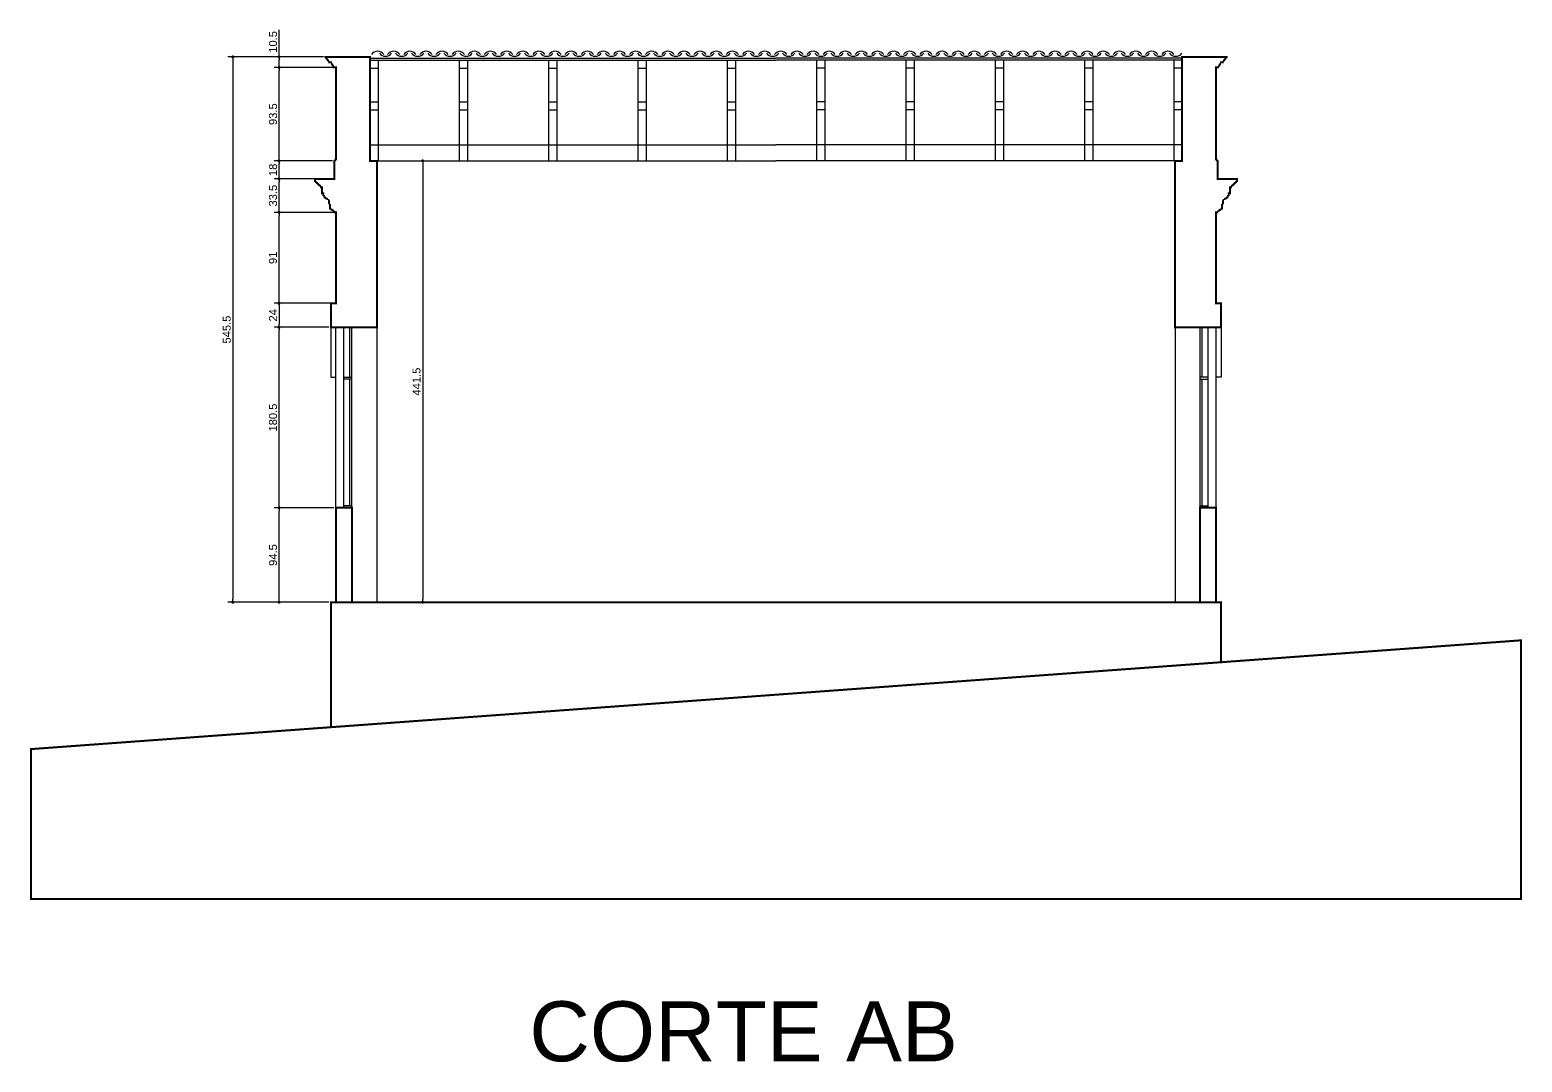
# Model space of a CAD drawing. Extents: x -18233 to -15461, y 2841 to 9385.
# Drawn here: x -18233 to -16741, y 8353 to 9385 of the extents above; entities that cross this region are included whole.
import ezdxf

# ---------------------------------------------------------------- set-up
doc = ezdxf.new("R2010")
doc.units = 0
doc.header["$PDMODE"] = 35
doc.layers.get('0').update_dxf_attribs({"linetype": 'CONTINUOUS'})
doc.layers.get('DEFPOINTS').update_dxf_attribs({"linetype": 'CONTINUOUS'})
for name, color, linetype in [('COTA', 7, 'CONTINUOUS'), ('PAREDE', 7, 'CONTINUOUS'), ('PAREDE_FINA', 7, 'CONTINUOUS')]:
    doc.layers.add(name, color=color, linetype=linetype)
doc.styles.add('TEXTO', font='ARIAL.TTF')
doc.dimstyles.new('COTA', dxfattribs={"dimtxt": 8, "dimasz": 3, "dimexe": 5, "dimexo": 2, "dimgap": 2, "dimtad": 1, "dimdec": 1, "dimdsep": 46, "dimtxsty": 'TEXTO', "dimblk1": 'DOT', "dimblk2": 'DOT', "dimsah": 1, "dimcen": 0, "dimclrd": 256, "dimclre": 256, "dimclrt": 256, "dimadec": 0, "dimazin": 0, "dimtfac": 1, "dimtdec": 4, "dimtmove": 0, "dimatfit": 3, "dimldrblk": 'DOT', "dimfxl": 1, "dimtolj": 1, "dimtzin": 0, "dimarcsym": 0})

# ---------------------------------------------------------------- blocks, each defined once
blk = doc.blocks.new('_DOT')
at = {"color": 0, "linetype": 'ByBlock'}
blk.add_line((-0.5, 0), (-1, 0), dxfattribs=at)
at = {"color": 0, "linetype": 'ByBlock', "const_width": 0.5}
blk.add_lwpolyline([(-0.25, 0, 1), (0.25, 0, 1)], format="xyb", close=True, dxfattribs=at)
blk = doc.blocks.new('*D27')
at = {"layer": 'COTA', "lineweight": -2}
for p, q in [((-17929.3, 8907.4), (-17989.2, 8907.4)), ((-17984.2, 8815.9), (-17984.2, 8904.4)), ((-17934.3, 8812.9), (-17989.2, 8812.9))]:
    blk.add_line(p, q, dxfattribs=at)
at = {"layer": 'DEFPOINTS', "color": 0}
for p in [(-17984.2, 8907.4), (-17927.3, 8907.4), (-17932.3, 8812.9)]:
    blk.add_point(p, dxfattribs=at)
at = {"layer": 'COTA', "lineweight": -2, "xscale": 3, "yscale": 3, "zscale": 3}
for p, rotation in [((-17984.2, 8907.4), 90), ((-17984.2, 8812.9), 270)]:
    blk.add_blockref('_DOT', p, dxfattribs=dict(at, rotation=rotation))
at = {"layer": 'COTA', "insert": (-17990.2, 8860.1), "char_height": 8, "attachment_point": 5, "rotation": 90, "style": 'TEXTO'}
blk.add_mtext('\\A1;94.5', dxfattribs=at)
blk = doc.blocks.new('*D28')
at = {"layer": 'COTA', "lineweight": -2}
for p, q in [((-17934.3, 9087.9), (-17989.2, 9087.9)), ((-17984.2, 8910.4), (-17984.2, 9084.9)), ((-17929.3, 8907.4), (-17989.2, 8907.4))]:
    blk.add_line(p, q, dxfattribs=at)
at = {"layer": 'DEFPOINTS', "color": 0}
for p in [(-17984.2, 9087.9), (-17932.3, 9087.9), (-17927.3, 8907.4)]:
    blk.add_point(p, dxfattribs=at)
at = {"layer": 'COTA', "lineweight": -2, "xscale": 3, "yscale": 3, "zscale": 3}
for p, rotation in [((-17984.2, 9087.9), 90), ((-17984.2, 8907.4), 270)]:
    blk.add_blockref('_DOT', p, dxfattribs=dict(at, rotation=rotation))
at = {"layer": 'COTA', "insert": (-17990.2, 8997.6), "char_height": 8, "attachment_point": 5, "rotation": 90, "style": 'TEXTO'}
blk.add_mtext('\\A1;180.5', dxfattribs=at)
blk = doc.blocks.new('*D29')
at = {"layer": 'COTA', "lineweight": -2}
for p, q in [((-17934.3, 9111.9), (-17989.2, 9111.9)), ((-17984.2, 9108.9), (-17984.2, 9090.9)), ((-17934.3, 9087.9), (-17989.2, 9087.9))]:
    blk.add_line(p, q, dxfattribs=at)
at = {"layer": 'DEFPOINTS', "color": 0}
for p in [(-17932.3, 9111.9), (-17984.2, 9087.9), (-17932.3, 9087.9)]:
    blk.add_point(p, dxfattribs=at)
at = {"layer": 'COTA', "lineweight": -2, "xscale": 3, "yscale": 3, "zscale": 3}
for p, rotation in [((-17984.2, 9111.9), 90), ((-17984.2, 9087.9), 270)]:
    blk.add_blockref('_DOT', p, dxfattribs=dict(at, rotation=rotation))
at = {"layer": 'COTA', "insert": (-17990.2, 9099.9), "char_height": 8, "attachment_point": 5, "rotation": 90, "style": 'TEXTO'}
blk.add_mtext('\\A1;24', dxfattribs=at)
blk = doc.blocks.new('*D30')
at = {"layer": 'COTA', "lineweight": -2}
for p, q in [((-17929.3, 9202.9), (-17989.2, 9202.9)), ((-17984.2, 9114.9), (-17984.2, 9199.9)), ((-17929.3, 9111.9), (-17989.2, 9111.9))]:
    blk.add_line(p, q, dxfattribs=at)
at = {"layer": 'DEFPOINTS', "color": 0}
for p in [(-17984.2, 9202.9), (-17927.3, 9202.9), (-17927.3, 9111.9)]:
    blk.add_point(p, dxfattribs=at)
at = {"layer": 'COTA', "lineweight": -2, "xscale": 3, "yscale": 3, "zscale": 3}
for p, rotation in [((-17984.2, 9202.9), 90), ((-17984.2, 9111.9), 270)]:
    blk.add_blockref('_DOT', p, dxfattribs=dict(at, rotation=rotation))
at = {"layer": 'COTA', "insert": (-17990.2, 9157.4), "char_height": 8, "attachment_point": 5, "rotation": 90, "style": 'TEXTO'}
blk.add_mtext('\\A1;91', dxfattribs=at)
blk = doc.blocks.new('*D31')
at = {"layer": 'COTA', "lineweight": -2}
for p, q in [((-17930.8, 9236.4), (-17989.2, 9236.4)), ((-17984.2, 9205.9), (-17984.2, 9233.4)), ((-17929.3, 9202.9), (-17989.2, 9202.9))]:
    blk.add_line(p, q, dxfattribs=at)
at = {"layer": 'DEFPOINTS', "color": 0}
for p in [(-17984.2, 9236.4), (-17928.8, 9236.4), (-17927.3, 9202.9)]:
    blk.add_point(p, dxfattribs=at)
at = {"layer": 'COTA', "lineweight": -2, "xscale": 3, "yscale": 3, "zscale": 3}
for p, rotation in [((-17984.2, 9236.4), 90), ((-17984.2, 9202.9), 270)]:
    blk.add_blockref('_DOT', p, dxfattribs=dict(at, rotation=rotation))
at = {"layer": 'COTA', "insert": (-17990.2, 9219.6), "char_height": 8, "attachment_point": 5, "rotation": 90, "style": 'TEXTO'}
blk.add_mtext('\\A1;33.5', dxfattribs=at)
blk = doc.blocks.new('*D32')
at = {"layer": 'COTA', "lineweight": -2}
for p, q in [((-17930.8, 9254.4), (-17989.2, 9254.4)), ((-17984.2, 9239.4), (-17984.2, 9251.4)), ((-17930.8, 9236.4), (-17989.2, 9236.4))]:
    blk.add_line(p, q, dxfattribs=at)
at = {"layer": 'DEFPOINTS', "color": 0}
for p in [(-17984.2, 9254.4), (-17928.8, 9254.4), (-17928.8, 9236.4)]:
    blk.add_point(p, dxfattribs=at)
at = {"layer": 'COTA', "lineweight": -2, "xscale": 3, "yscale": 3, "zscale": 3}
for p, rotation in [((-17984.2, 9254.4), 90), ((-17984.2, 9236.4), 270)]:
    blk.add_blockref('_DOT', p, dxfattribs=dict(at, rotation=rotation))
at = {"layer": 'COTA', "insert": (-17990.2, 9245.4), "char_height": 8, "attachment_point": 5, "rotation": 90, "style": 'TEXTO'}
blk.add_mtext('\\A1;18', dxfattribs=at)
blk = doc.blocks.new('*D33')
at = {"layer": 'COTA', "lineweight": -2}
for p, q in [((-17929.3, 9347.9), (-17989.2, 9347.9)), ((-17984.2, 9257.4), (-17984.2, 9344.9)), ((-17930.8, 9254.4), (-17989.2, 9254.4))]:
    blk.add_line(p, q, dxfattribs=at)
at = {"layer": 'DEFPOINTS', "color": 0}
for p in [(-17984.2, 9347.9), (-17927.3, 9347.9), (-17928.8, 9254.4)]:
    blk.add_point(p, dxfattribs=at)
at = {"layer": 'COTA', "lineweight": -2, "xscale": 3, "yscale": 3, "zscale": 3}
for p, rotation in [((-17984.2, 9347.9), 90), ((-17984.2, 9254.4), 270)]:
    blk.add_blockref('_DOT', p, dxfattribs=dict(at, rotation=rotation))
at = {"layer": 'COTA', "insert": (-17990.2, 9301.1), "char_height": 8, "attachment_point": 5, "rotation": 90, "style": 'TEXTO'}
blk.add_mtext('\\A1;93.5', dxfattribs=at)
blk = doc.blocks.new('*D34')
at = {"layer": 'COTA', "lineweight": -2}
for p, q in [((-17984.2, 9358.4), (-17984.2, 9385.5)), ((-17939.8, 9358.4), (-17989.2, 9358.4)), ((-17984.2, 9350.9), (-17984.2, 9355.4)), ((-17929.3, 9347.9), (-17989.2, 9347.9))]:
    blk.add_line(p, q, dxfattribs=at)
at = {"layer": 'DEFPOINTS', "color": 0}
for p in [(-17984.2, 9358.4), (-17937.8, 9358.4), (-17927.3, 9347.9)]:
    blk.add_point(p, dxfattribs=at)
at = {"layer": 'COTA', "lineweight": -2, "xscale": 3, "yscale": 3, "zscale": 3}
for p, rotation in [((-17984.2, 9358.4), 90), ((-17984.2, 9347.9), 270)]:
    blk.add_blockref('_DOT', p, dxfattribs=dict(at, rotation=rotation))
at = {"layer": 'COTA', "insert": (-17990.2, 9373.4), "char_height": 8, "attachment_point": 5, "rotation": 90, "style": 'TEXTO'}
blk.add_mtext('\\A1;10.5', dxfattribs=at)
blk = doc.blocks.new('*D35')
at = {"layer": 'COTA', "lineweight": -2}
for p, q in [((-17939.8, 9358.4), (-18035.4, 9358.4)), ((-18030.4, 9355.4), (-18030.4, 8815.9)), ((-17934.3, 8812.9), (-18035.4, 8812.9))]:
    blk.add_line(p, q, dxfattribs=at)
at = {"layer": 'DEFPOINTS', "color": 0}
for p in [(-17937.8, 9358.4), (-18030.4, 8812.9), (-17932.3, 8812.9)]:
    blk.add_point(p, dxfattribs=at)
at = {"layer": 'COTA', "lineweight": -2, "xscale": 3, "yscale": 3, "zscale": 3}
for p, rotation in [((-18030.4, 9358.4), 90), ((-18030.4, 8812.9), 270)]:
    blk.add_blockref('_DOT', p, dxfattribs=dict(at, rotation=rotation))
at = {"layer": 'COTA', "insert": (-18036.5, 9085.6), "char_height": 8, "attachment_point": 5, "rotation": 90, "style": 'TEXTO'}
blk.add_mtext('\\A1;545.5', dxfattribs=at)
blk = doc.blocks.new('*D36')
at = {"layer": 'COTA', "lineweight": -2}
for p, q in [((-17884.3, 9254.4), (-17835.6, 9254.4)), ((-17840.6, 9251.4), (-17840.6, 8815.9)), ((-17884.3, 8812.9), (-17835.6, 8812.9))]:
    blk.add_line(p, q, dxfattribs=at)
at = {"layer": 'DEFPOINTS', "color": 0}
for p in [(-17886.3, 9254.4), (-17886.3, 8812.9), (-17840.6, 8812.9)]:
    blk.add_point(p, dxfattribs=at)
at = {"layer": 'COTA', "lineweight": -2, "xscale": 3, "yscale": 3, "zscale": 3}
for p, rotation in [((-17840.6, 9254.4), 90), ((-17840.6, 8812.9), 270)]:
    blk.add_blockref('_DOT', p, dxfattribs=dict(at, rotation=rotation))
at = {"layer": 'COTA', "insert": (-17846.7, 9033.6), "char_height": 8, "attachment_point": 5, "rotation": 90, "style": 'TEXTO'}
blk.add_mtext('\\A1;441.5', dxfattribs=at)

msp = doc.modelspace()

# ---------------------------------------------------------------- linework, layer by layer
at = {"layer": 'PAREDE', "const_width": 2}
for points in [[(-17929.35, 9203.38, 0.2947147), (-17932.85, 9205.88), (-17932.85, 9206.38), (-17933.35, 9206.38), (-17933.35, 9211.38, -0.4102081), (-17934.33, 9212.35), (-17934.36, 9214.41, 0.4102081), (-17935.35, 9215.38), (-17935.35, 9216.38, -0.4142136), (-17939.35, 9220.38), (-17939.85, 9220.38), (-17939.85, 9221.88), (-17941.35, 9221.88), (-17941.35, 9227.88), (-17942.35, 9227.88), (-17942.35, 9229.38, -0.203562), (-17944.16, 9230.15), (-17946.53, 9232.61, 0.203562), (-17948.35, 9233.38), (-17948.35, 9236.38), (-17928.85, 9236.38), (-17928.85, 9254.38), (-17927.35, 9255.88), (-17927.35, 9347.88), (-17929.35, 9347.88), (-17929.35, 9348.88, -0.2622792), (-17930.25, 9349.38), (-17931.45, 9351.37, 0.2622792), (-17932.35, 9351.88), (-17932.35, 9352.88), (-17933.85, 9352.88), (-17933.85, 9353.88, -0.2329362), (-17934.9, 9354.4), (-17936.79, 9356.86, 0.2329362), (-17937.85, 9357.38), (-17937.85, 9358.38), (-17893.35, 9358.38), (-17893.35, 9254.38), (-17886.35, 9254.38), (-17886.35, 9087.88), (-17932.35, 9087.88), (-17932.35, 9111.88), (-17927.35, 9111.88), (-17927.35, 9202.88), (-17928.85, 9202.88), (-17928.85, 9203.38)], [(-17045.35, 9203.38, -0.2947147), (-17041.85, 9205.88), (-17041.85, 9206.38), (-17041.35, 9206.38), (-17041.35, 9211.38, 0.4102081), (-17040.36, 9212.35), (-17040.33, 9214.41, -0.4102081), (-17039.35, 9215.38), (-17039.35, 9216.38, 0.4142136), (-17035.35, 9220.38), (-17034.85, 9220.38), (-17034.85, 9221.88), (-17033.35, 9221.88), (-17033.35, 9227.88), (-17032.35, 9227.88), (-17032.35, 9229.38, 0.203562), (-17030.53, 9230.15), (-17028.16, 9232.61, -0.203562), (-17026.35, 9233.38), (-17026.35, 9236.38), (-17045.85, 9236.38), (-17045.85, 9254.38), (-17047.35, 9255.88), (-17047.35, 9347.88), (-17045.35, 9347.88), (-17045.35, 9348.88, 0.2622792), (-17044.45, 9349.38), (-17043.25, 9351.37, -0.2622792), (-17042.35, 9351.88), (-17042.35, 9352.88), (-17040.85, 9352.88), (-17040.85, 9353.88, 0.2329362), (-17039.79, 9354.4), (-17037.9, 9356.86, -0.2329362), (-17036.85, 9357.38), (-17036.85, 9358.38), (-17081.35, 9358.38), (-17081.35, 9254.38), (-17088.35, 9254.38), (-17088.35, 9087.88), (-17042.35, 9087.88), (-17042.35, 9111.88), (-17047.35, 9111.88), (-17047.35, 9202.88), (-17045.85, 9202.88), (-17045.85, 9203.38)]]:
    msp.add_lwpolyline(points, format="xyb", close=True, dxfattribs=at)
for points in [[(-17927.35, 8812.88), (-17927.35, 8907.38), (-17911.35, 8907.38), (-17911.35, 8812.88)], [(-17047.35, 8812.88), (-17047.35, 8907.38), (-17063.35, 8907.38), (-17063.35, 8812.88)], [(-16742.35, 8774.79), (-18232.35, 8665.97), (-18232.35, 8515.97), (-16742.35, 8515.97)]]:
    msp.add_lwpolyline(points, close=True, dxfattribs=at)
for points in [[(-17927.35, 8812.88), (-17932.35, 8812.88), (-17932.35, 8687.88)], [(-17911.35, 8812.88), (-17063.35, 8812.88)], [(-17047.35, 8812.88), (-17042.35, 8812.88), (-17042.35, 8752.88)]]:
    msp.add_lwpolyline(points, dxfattribs=at)
at = {"layer": 'PAREDE_FINA'}
for points in [[(-17893.35, 9357.06), (-17487.35, 9357.06)], [(-17893.35, 9355.06), (-17487.35, 9355.06)], [(-17885.05, 9355.06), (-17885.05, 9254.38)], [(-17804.05, 9355.06), (-17804.05, 9254.38)], [(-17795.75, 9355.06), (-17795.75, 9254.38)], [(-17714.75, 9355.06), (-17714.75, 9254.38)], [(-17706.45, 9355.06), (-17706.45, 9254.38)], [(-17625.45, 9355.06), (-17625.45, 9254.38)], [(-17617.15, 9355.06), (-17617.15, 9254.38)], [(-17536.15, 9355.06), (-17536.15, 9254.38)], [(-17527.85, 9355.06), (-17527.85, 9254.38)], [(-17081.35, 9357.06), (-17487.35, 9357.06)], [(-17081.35, 9355.06), (-17487.35, 9355.06)], [(-17446.85, 9355.06), (-17446.85, 9254.38)], [(-17438.55, 9355.06), (-17438.55, 9254.38)], [(-17357.55, 9355.06), (-17357.55, 9254.38)], [(-17349.25, 9355.06), (-17349.25, 9254.38)], [(-17268.25, 9355.06), (-17268.25, 9254.38)], [(-17259.95, 9355.06), (-17259.95, 9254.38)], [(-17178.95, 9355.06), (-17178.95, 9254.38)], [(-17170.65, 9355.06), (-17170.65, 9254.38)], [(-17089.65, 9355.06), (-17089.65, 9254.38)], [(-17893.35, 9347.06), (-17885.05, 9347.06)], [(-17804.05, 9347.06), (-17795.75, 9347.06)], [(-17714.75, 9347.06), (-17706.45, 9347.06)], [(-17625.45, 9347.06), (-17617.15, 9347.06)], [(-17536.15, 9347.06), (-17527.85, 9347.06)], [(-17438.55, 9347.06), (-17446.85, 9347.06)], [(-17349.25, 9347.06), (-17357.55, 9347.06)], [(-17259.95, 9347.06), (-17268.25, 9347.06)], [(-17170.65, 9347.06), (-17178.95, 9347.06)], [(-17081.35, 9347.06), (-17089.65, 9347.06)], [(-17893.35, 9313.38), (-17885.05, 9313.38)], [(-17804.05, 9313.38), (-17795.75, 9313.38)], [(-17714.75, 9313.38), (-17706.45, 9313.38)], [(-17625.45, 9313.38), (-17617.15, 9313.38)], [(-17536.15, 9313.38), (-17527.85, 9313.38)], [(-17438.55, 9313.38), (-17446.85, 9313.38)], [(-17349.25, 9313.38), (-17357.55, 9313.38)], [(-17259.95, 9313.38), (-17268.25, 9313.38)], [(-17170.65, 9313.38), (-17178.95, 9313.38)], [(-17081.35, 9313.38), (-17089.65, 9313.38)], [(-17893.35, 9305.38), (-17885.05, 9305.38)], [(-17804.05, 9305.38), (-17795.75, 9305.38)], [(-17714.75, 9305.38), (-17706.45, 9305.38)], [(-17625.45, 9305.38), (-17617.15, 9305.38)], [(-17536.15, 9305.38), (-17527.85, 9305.38)], [(-17438.55, 9305.38), (-17446.85, 9305.38)], [(-17349.25, 9305.38), (-17357.55, 9305.38)], [(-17259.95, 9305.38), (-17268.25, 9305.38)], [(-17170.65, 9305.38), (-17178.95, 9305.38)], [(-17081.35, 9305.38), (-17089.65, 9305.38)], [(-17893.35, 9270.38), (-17487.35, 9270.38)], [(-17081.35, 9270.38), (-17487.35, 9270.38)], [(-17886.35, 9254.38), (-17885.05, 9254.38)], [(-17885.05, 9254.38), (-17487.35, 9254.38)], [(-17089.65, 9254.38), (-17487.35, 9254.38)], [(-17088.35, 9254.38), (-17089.65, 9254.38)], [(-17932.35, 9087.88), (-17932.35, 9037.88), (-17927.35, 9037.88)], [(-17927.35, 8907.38), (-17927.35, 9087.88)], [(-17919.35, 8907.38), (-17919.35, 9087.88)], [(-17913.35, 9037.88), (-17913.35, 9087.88)], [(-17911.35, 8907.38), (-17911.35, 9087.88)], [(-17886.35, 9087.88), (-17886.35, 8812.88)], [(-17088.35, 9087.88), (-17088.35, 8812.88)], [(-17063.35, 8907.38), (-17063.35, 9087.88)], [(-17061.35, 9037.88), (-17061.35, 9087.88)], [(-17055.35, 8907.38), (-17055.35, 9087.88)], [(-17042.35, 9087.88), (-17042.35, 9037.88), (-17047.35, 9037.88)], [(-17047.35, 8907.38), (-17047.35, 9087.88)], [(-17919.35, 9037.88), (-17911.35, 9037.88)], [(-17911.35, 9035.88), (-17919.35, 9035.88)], [(-17913.35, 8909.38), (-17913.35, 9035.88)], [(-17055.35, 9037.88), (-17063.35, 9037.88)], [(-17063.35, 9035.88), (-17055.35, 9035.88)], [(-17061.35, 8909.38), (-17061.35, 9035.88)], [(-17911.35, 8909.38), (-17919.35, 8909.38)], [(-17063.35, 8909.38), (-17055.35, 8909.38)]]:
    msp.add_lwpolyline(points, dxfattribs=at)
for centre, start, end in [((-17885.69, 9356.61), 35.09066, 144.90934), ((-17877.77, 9366.46), 215.09066, 324.90934), ((-17869.57, 9356.61), 35.09066, 144.90934), ((-17861.65, 9366.46), 215.09066, 324.90934), ((-17853.45, 9356.61), 35.09066, 144.90934), ((-17845.53, 9366.46), 215.09066, 324.90934), ((-17837.32, 9356.61), 35.09066, 144.90934), ((-17829.4, 9366.46), 215.09066, 324.90934), ((-17821.2, 9356.61), 35.09066, 144.90934), ((-17813.28, 9366.46), 215.09066, 324.90934), ((-17805.07, 9356.61), 35.09066, 144.90934), ((-17797.15, 9366.46), 215.09066, 324.90934), ((-17788.95, 9356.61), 35.09066, 144.90934), ((-17781.03, 9366.46), 215.09066, 324.90934), ((-17772.82, 9356.61), 35.09066, 144.90934), ((-17764.9, 9366.46), 215.09066, 324.90934), ((-17756.7, 9356.61), 35.09066, 144.90934), ((-17748.78, 9366.46), 215.09066, 324.90934), ((-17740.57, 9356.61), 35.09066, 144.90934), ((-17732.65, 9366.46), 215.09066, 324.90934), ((-17724.45, 9356.61), 35.09066, 144.90934), ((-17716.53, 9366.46), 215.09066, 324.90934), ((-17708.32, 9356.61), 35.09066, 144.90934), ((-17700.4, 9366.46), 215.09066, 324.90934), ((-17692.2, 9356.61), 35.09066, 144.90934), ((-17684.28, 9366.46), 215.09066, 324.90934), ((-17676.08, 9356.61), 35.09066, 144.90934), ((-17668.16, 9366.46), 215.09066, 324.90934), ((-17659.95, 9356.61), 35.09066, 144.90934), ((-17652.03, 9366.46), 215.09066, 324.90934), ((-17643.83, 9356.61), 35.09066, 144.90934), ((-17635.91, 9366.46), 215.09066, 324.90934), ((-17627.7, 9356.61), 35.09066, 144.90934), ((-17619.78, 9366.46), 215.09066, 324.90934), ((-17611.58, 9356.61), 35.09066, 144.90934), ((-17603.66, 9366.46), 215.09066, 324.90934), ((-17595.45, 9356.61), 35.09066, 144.90934), ((-17587.53, 9366.46), 215.09066, 324.90934), ((-17579.33, 9356.61), 35.09066, 144.90934), ((-17571.41, 9366.46), 215.09066, 324.90934), ((-17563.2, 9356.61), 35.09066, 144.90934), ((-17555.28, 9366.46), 215.09066, 324.90934), ((-17547.08, 9356.61), 35.09066, 144.90934), ((-17539.16, 9366.46), 215.09066, 324.90934), ((-17530.95, 9356.61), 35.09066, 144.90934), ((-17523.04, 9366.46), 215.09066, 324.90934), ((-17514.83, 9356.61), 35.09066, 144.90934), ((-17506.91, 9366.46), 215.09066, 324.90934), ((-17498.71, 9356.61), 35.09066, 144.90934), ((-17490.79, 9366.46), 215.09066, 324.90934), ((-17482.58, 9356.61), 35.09066, 144.90934), ((-17474.66, 9366.46), 215.09066, 324.90934), ((-17466.46, 9356.61), 35.09066, 144.90934), ((-17458.54, 9366.46), 215.09066, 324.90934), ((-17450.33, 9356.61), 35.09066, 144.90934), ((-17442.41, 9366.46), 215.09066, 324.90934), ((-17434.21, 9356.61), 35.09066, 144.90934), ((-17426.29, 9366.46), 215.09066, 324.90934), ((-17418.08, 9356.61), 35.09066, 144.90934), ((-17410.16, 9366.46), 215.09066, 324.90934), ((-17401.96, 9356.61), 35.09066, 144.90934), ((-17394.04, 9366.46), 215.09066, 324.90934), ((-17385.83, 9356.61), 35.09066, 144.90934), ((-17377.91, 9366.46), 215.09066, 324.90934), ((-17369.71, 9356.61), 35.09066, 144.90934), ((-17361.79, 9366.46), 215.09066, 324.90934), ((-17353.59, 9356.61), 35.09066, 144.90934), ((-17345.67, 9366.46), 215.09066, 324.90934), ((-17337.46, 9356.61), 35.09066, 144.90934), ((-17329.54, 9366.46), 215.09066, 324.90934), ((-17321.34, 9356.61), 35.09066, 144.90934), ((-17313.42, 9366.46), 215.09066, 324.90934), ((-17305.21, 9356.61), 35.09066, 144.90934), ((-17297.29, 9366.46), 215.09066, 324.90934), ((-17289.09, 9356.61), 35.09066, 144.90934), ((-17281.17, 9366.46), 215.09066, 324.90934), ((-17272.96, 9356.61), 35.09066, 144.90934), ((-17265.04, 9366.46), 215.09066, 324.90934), ((-17256.84, 9356.61), 35.09066, 144.90934), ((-17248.92, 9366.46), 215.09066, 324.90934), ((-17240.71, 9356.61), 35.09066, 144.90934), ((-17232.79, 9366.46), 215.09066, 324.90934), ((-17224.59, 9356.61), 35.09066, 144.90934), ((-17216.67, 9366.46), 215.09066, 324.90934), ((-17208.46, 9356.61), 35.09066, 144.90934), ((-17200.54, 9366.46), 215.09066, 324.90934), ((-17192.34, 9356.61), 35.09066, 144.90934), ((-17184.42, 9366.46), 215.09066, 324.90934), ((-17176.22, 9356.61), 35.09066, 144.90934), ((-17168.3, 9366.46), 215.09066, 324.90934), ((-17160.09, 9356.61), 35.09066, 144.90934), ((-17152.17, 9366.46), 215.09066, 324.90934), ((-17143.97, 9356.61), 35.09066, 144.90934), ((-17136.05, 9366.46), 215.09066, 324.90934), ((-17127.84, 9356.61), 35.09066, 144.90934), ((-17119.92, 9366.46), 215.09066, 324.90934), ((-17111.72, 9356.61), 35.09066, 144.90934), ((-17103.8, 9366.46), 215.09066, 324.90934), ((-17095.59, 9356.61), 35.09066, 144.90934), ((-17087.67, 9366.46), 215.09066, 324.90934)]:
    msp.add_arc(centre, 7.5, start, end, dxfattribs=at)

# ---------------------------------------------------------------- texts
at = {"layer": 'PAREDE_FINA', "style": 'TEXTO'}
msp.add_text('CORTE AB', height=60, dxfattribs=at).set_placement((-17733.94, 8353.67))

# ---------------------------------------------------------------- dimensions: what is measured, and where the dimension line sits
at = {"layer": 'COTA'}
for base, p1, p2, picture, middle in [((-17984.16, 9358.38), (-17927.35, 9347.88), (-17937.85, 9358.38), '*D34', (-17990.24, 9373.42)), ((-18030.45, 8812.88), (-17937.85, 9358.38), (-17932.35, 8812.88), '*D35', (-18036.51, 9085.63)), ((-17984.16, 9347.88), (-17928.85, 9254.38), (-17927.35, 9347.88), '*D33', (-17990.25, 9301.13)), ((-17984.16, 9254.38), (-17928.85, 9236.38), (-17928.85, 9254.38), '*D32', (-17990.24, 9245.38)), ((-17840.57, 8812.88), (-17886.35, 9254.38), (-17886.35, 8812.88), '*D36', (-17846.65, 9033.63)), ((-17984.16, 9236.38), (-17927.35, 9202.88), (-17928.85, 9236.38), '*D31', (-17990.25, 9219.63)), ((-17984.16, 9202.88), (-17927.35, 9111.88), (-17927.35, 9202.88), '*D30', (-17990.24, 9157.38)), ((-17984.16, 9087.88), (-17932.35, 9111.88), (-17932.35, 9087.88), '*D29', (-17990.18, 9099.88)), ((-17984.16, 9087.88), (-17927.35, 8907.38), (-17932.35, 9087.88), '*D28', (-17990.24, 8997.63)), ((-17984.16, 8907.38), (-17932.35, 8812.88), (-17927.35, 8907.38), '*D27', (-17990.24, 8860.13))]:
    dim = msp.add_linear_dim(base=base, p1=p1, p2=p2, angle=90, dimstyle='COTA', dxfattribs=at)
    dim.commit()
    dim.dimension.update_dxf_attribs({"geometry": picture, "text_midpoint": middle})

doc.saveas('drawing.dxf')
